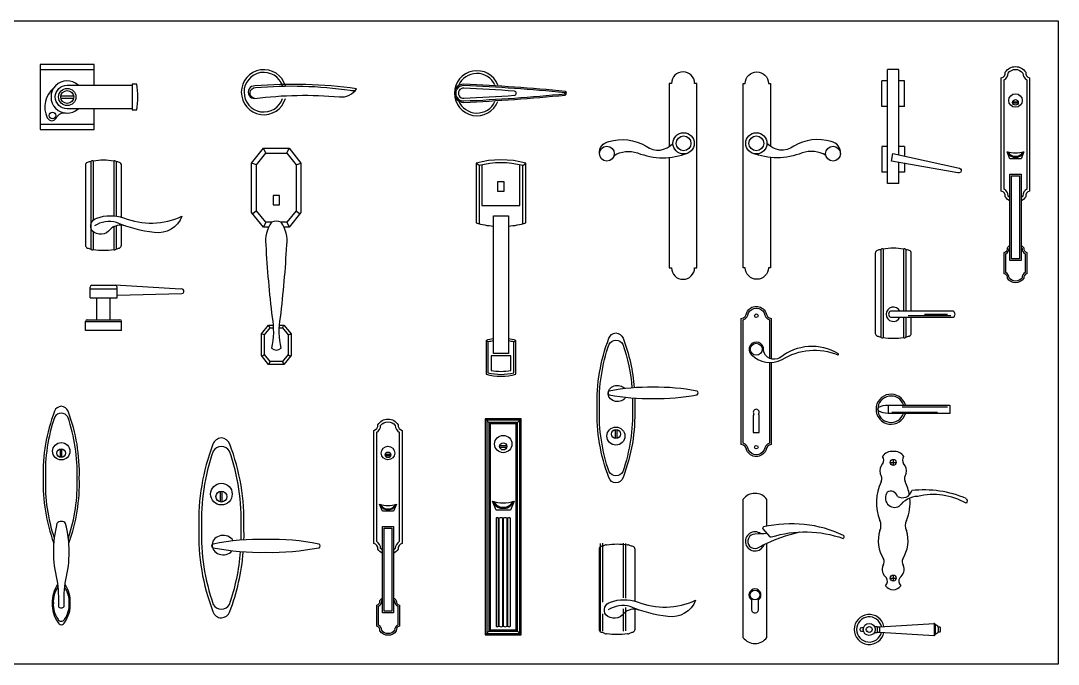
# Model space of a CAD drawing. Header units: millimetres. Extents: x -159355 to -156117, y -81321 to -80249.
# Drawn here: x -157845 to -156117, y -81321 to -80249 of the extents above; entities that cross this region are included whole.
import ezdxf

# ---------------------------------------------------------------- set-up
doc = ezdxf.new("R2010")
doc.units = ezdxf.units.MM
doc.header["$LTSCALE"] = 2
doc.header["$MEASUREMENT"] = 0
for name, color, linetype in [('1', 4, 'CONTINUOUS'), ('3', 3, 'CONTINUOUS'), ('7', 7, 'CONTINUOUS'), ('BH', 3, 'CONTINUOUS')]:
    doc.layers.add(name, color=color, linetype=linetype)
doc.layers.add('标注', color=7, linetype='CONTINUOUS', lineweight=25)

msp = doc.modelspace()

# ---------------------------------------------------------------- linework, layer by layer
at = {"layer": '1', "color": 0}
for centre in [(-156741, -80453.6), (-156619.9, -80453.6)]:
    msp.add_circle(centre, 12.3, dxfattribs=at)
at = {"layer": '3', "color": 0}
for p, q in [((-157722.7, -80331.4), (-157812.7, -80331.4)), ((-157778.4, -80374.6), (-157757.1, -80374.6)), ((-157778.4, -80378.2), (-157757.1, -80378.2)), ((-156192.8, -80384.4), (-156183.6, -80384.4)), ((-156192.8, -80386.3), (-156183.6, -80386.3)), ((-157812.7, -80421.4), (-157722.7, -80421.4)), ((-157436.8, -80470.1), (-157440.8, -80461.8)), ((-157402, -80470.1), (-157398.1, -80461.8)), ((-157728.3, -80483.9), (-157728.3, -80629.7)), ((-157724.3, -80483.3), (-157724.3, -80581.7)), ((-157690.3, -80483.3), (-157690.3, -80574.4)), ((-157686.3, -80483.9), (-157686.3, -80574.8)), ((-157452.3, -80489.4), (-157460.5, -80486.5)), ((-157386.6, -80489.4), (-157378.3, -80486.5)), ((-157081.7, -80490.6), (-157086.7, -80486.7)), ((-157008.7, -80490.6), (-157003.8, -80486.7)), ((-157452.3, -80565.8), (-157458.7, -80570.9)), ((-157386.6, -80565.8), (-157380.1, -80570.9)), ((-157690.3, -80592.6), (-157690.3, -80630.2)), ((-157686.3, -80590.9), (-157686.3, -80629.7)), ((-157436.8, -80585.1), (-157440.8, -80593.3)), ((-157402, -80585.1), (-157398.1, -80593.3)), ((-157724.3, -80601.1), (-157724.3, -80630.2)), ((-156412.7, -80630.5), (-156412.7, -80776.2)), ((-156408.7, -80629.9), (-156408.7, -80776.8)), ((-156374.7, -80629.9), (-156374.7, -80733.3)), ((-156370.7, -80630.5), (-156370.7, -80733.3)), ((-156340, -80738.3), (-156301.4, -80738.3)), ((-156374.7, -80743.3), (-156374.7, -80776.8)), ((-156370.7, -80743.3), (-156370.7, -80776.2)), ((-156367.1, -80740.4), (-156295.8, -80740.4)), ((-157439.2, -80772.8), (-157444.1, -80771.1)), ((-157429.9, -80761.2), (-157432.2, -80756.3)), ((-157409, -80761.2), (-157406.6, -80756.3)), ((-157399.7, -80772.8), (-157394.8, -80771.1)), ((-157066.8, -80784.5), (-157070.1, -80781.9)), ((-157023.7, -80784.5), (-157020.4, -80781.9)), ((-157439.2, -80805.5), (-157443, -80808.6)), ((-157399.7, -80805.5), (-157395.9, -80808.6)), ((-157429.9, -80817.1), (-157432.2, -80822)), ((-157409, -80817.1), (-157406.6, -80822)), ((-156377.2, -80892.7), (-156301.4, -80892.7)), ((-156393.9, -80901.2), (-156318, -80901.2)), ((-157063, -80920.9), (-157071.4, -80912.5)), ((-157019.8, -80920.9), (-157011.4, -80912.5)), ((-156854.9, -80930.4), (-156854.9, -80945.2)), ((-156852.4, -80930.4), (-156852.4, -80945.2)), ((-157778.8, -80976.9), (-157778.8, -80962.8)), ((-157776.4, -80976.9), (-157776.4, -80962.8)), ((-157047.3, -80957.2), (-157035.5, -80957.2)), ((-157047.3, -80959.6), (-157035.5, -80959.6)), ((-157238, -80971.6), (-157228.8, -80971.6)), ((-157238, -80973.5), (-157228.8, -80973.5)), ((-157512.4, -81051), (-157512.4, -81033.2)), ((-157509.4, -81051), (-157509.4, -81033.2)), ((-157049.2, -81258.1), (-157049.2, -81078.1)), ((-157048, -81258.1), (-157048, -81078.1)), ((-157042, -81258.1), (-157042, -81078.1)), ((-157040.8, -81258.1), (-157040.8, -81078.1)), ((-157034.8, -81258.1), (-157034.8, -81078.1)), ((-157033.6, -81258.1), (-157033.6, -81078.1)), ((-156879.9, -81120.1), (-156879.9, -81265.8)), ((-156875.9, -81119.5), (-156875.9, -81217.8)), ((-156841.9, -81119.5), (-156841.9, -81210.6)), ((-156837.9, -81120.1), (-156837.9, -81211)), ((-156875.9, -81237.2), (-156875.9, -81266.4)), ((-156841.9, -81228.8), (-156841.9, -81266.4)), ((-156837.9, -81227.1), (-156837.9, -81265.8)), ((-156323.9, -81253.6), (-156323.9, -81273.3)), ((-156321.8, -81255.6), (-156321.8, -81271.3)), ((-157063, -81264.1), (-157071.4, -81272.5)), ((-157019.8, -81264.1), (-157011.4, -81272.5)), ((-156316.8, -81259.4), (-156316.8, -81267.4))]:
    msp.add_line(p, q, dxfattribs=at)
for points in [[(-156197.6, -80544, -0.064662), (-156200.4, -80541.2, 0.264722), (-156207, -80529.9), (-156207, -80347.8, 0.264722), (-156200.4, -80336.5, -0.497676), (-156176, -80336.5, 0.264722), (-156169.3, -80347.8), (-156169.3, -80529.9, 0.264722), (-156176, -80541.2, -0.064662), (-156178.8, -80544, -0.064662)], [(-157455.2, -80378.9, -0.945007), (-157453.9, -80360.7, -0.058417), (-157296.2, -80365.2, 0.046954), (-157287.9, -80365.6, 0.046954)], [(-156939, -80370.9, 0.652166), (-156938.9, -80369.3, 0.013125), (-157106.9, -80357.3, 1.063666), (-157106.9, -80383, 0.013151), (-156938.5, -80371, 0.013151)], [(-156200.5, -80468, 0.199509), (-156191.7, -80475.1), (-156184.6, -80475.1, 0.199509), (-156175.9, -80468, 0.191451)], [(-157008.7, -80587.6), (-157008.7, -80490.6, 0.124404), (-157081.7, -80490.6), (-157081.7, -80587.6)], [(-156178.8, -80627, -0.04209), (-156177.3, -80628.7, 0.288007), (-156172, -80637.4), (-156172, -80668.9, 0.288007), (-156177.3, -80677.6, -0.512941), (-156198.7, -80677.6, 0.288007), (-156204, -80668.9), (-156204, -80637.4, 0.288007), (-156198.7, -80628.7, -0.032534), (-156197.6, -80627.4, -0.032534)], [(-156597.9, -80818.6), (-156597.9, -80952.9, 0.287193), (-156606.8, -80964.4, -0.599807), (-156632.9, -80964.4, 0.287193), (-156641.9, -80952.9), (-156641.9, -80747.5, 0.287193), (-156632.9, -80736.1, -0.599807), (-156606.8, -80736.1, 0.287193), (-156597.9, -80747.5), (-156597.9, -80811.6)], [(-157057.7, -80782.7, 0.026117), (-157066.8, -80784.5), (-157066.8, -80835.8, 0.122931), (-157023.7, -80835.8), (-157023.7, -80784.5, 0.026117), (-157032.8, -80782.7)], [(-156826.1, -80877.8, -0.014104), (-156826.2, -80894.4, -0.092167), (-156842.3, -81000.8, -0.58672), (-156865, -81000.8, -0.092167), (-156881.2, -80894.4, -0.092167), (-156865, -80788, -0.58672), (-156842.3, -80788, -0.063662), (-156827, -80861)], [(-157765.8, -81111, 0.089711), (-157751.2, -81011.5, 0.092167), (-157766.7, -80909.4, 0.58672), (-157788.5, -80909.4, 0.092167), (-157804, -81011.5, 0.089711), (-157789.3, -81111, 0.089711)], [(-157242.8, -81131.2, -0.064662), (-157245.6, -81128.4, 0.264722), (-157252.2, -81117.1), (-157252.2, -80935, 0.264722), (-157245.6, -80923.7, -0.497676), (-157221.2, -80923.7, 0.264722), (-157214.5, -80935), (-157214.5, -81117.1, 0.264722), (-157221.2, -81128.4, -0.064662), (-157224, -81131.2, -0.064662)], [(-157477.8, -81114.1, 0.014104), (-157477.9, -81094.2, 0.092167), (-157497.4, -80966.5, 0.58672), (-157524.5, -80966.5, 0.092167), (-157543.9, -81094.2, 0.092167), (-157524.5, -81221.8, 0.58672), (-157497.4, -81221.8, 0.063662), (-157478.9, -81134.2)], [(-157245.7, -81055.2, 0.199509), (-157236.9, -81062.3), (-157229.8, -81062.3, 0.199509), (-157221.1, -81055.2, 0.191451)], [(-157057.1, -81050.5, 0.199509), (-157045.9, -81059.5), (-157036.9, -81059.5, 0.199509), (-157025.7, -81050.5)], [(-157783.4, -81193.1, 0.164968), (-157790.8, -81219.6, 0.16909), (-157783, -81246.6, 0.58672), (-157772.1, -81246.6, 0.16909), (-157764.4, -81219.6, 0.164968), (-157771.8, -81193.1)], [(-157224, -81214.2, -0.04209), (-157222.5, -81215.9, 0.288007), (-157217.2, -81224.7), (-157217.2, -81256.1, 0.288007), (-157222.5, -81264.8, -0.512941), (-157243.9, -81264.8, 0.288007), (-157249.2, -81256.1), (-157249.2, -81224.7, 0.288007), (-157243.9, -81215.9, -0.032534), (-157242.8, -81214.6, -0.032534)]]:
    msp.add_lwpolyline(points, format="xyb", dxfattribs=at)
for points in [[(-157427.6, -80585.1), (-157436.8, -80585.1), (-157452.3, -80565.8), (-157452.3, -80489.4), (-157436.8, -80470.1), (-157402, -80470.1), (-157386.6, -80489.4), (-157386.6, -80565.8), (-157402, -80585.1), (-157411.2, -80585.1)], [(-157076.8, -80489.4), (-157076.8, -80556.9), (-157013.7, -80556.9), (-157013.7, -80489.4)], [(-157414.4, -80761.2), (-157409, -80761.2), (-157399.7, -80772.8), (-157399.7, -80805.5), (-157409, -80817.1), (-157429.9, -80817.1), (-157439.2, -80805.5), (-157439.2, -80772.8), (-157429.9, -80761.2), (-157424.4, -80761.2)]]:
    msp.add_lwpolyline(points, dxfattribs=at)
for points in [[(-156194.8, -80645.8), (-156194.8, -80507.6), (-156181.6, -80507.6), (-156181.6, -80645.8)], [(-157069, -81270.1), (-157013.8, -81270.1), (-157013.8, -80914.9), (-157069, -80914.9)], [(-157065.4, -81266.5), (-157017.4, -81266.5), (-157017.4, -80918.5), (-157065.4, -80918.5)], [(-157240, -81233.1), (-157240, -81094.9), (-157226.8, -81094.9), (-157226.8, -81233.1)]]:
    msp.add_lwpolyline(points, close=True, dxfattribs=at)
msp.add_lwpolyline([(-157028.7, -80807.7), (-157061.8, -80807.7), (-157061.8, -80831.8, 0.099649), (-157028.7, -80831.8), (-157028.7, -80807.7)], format="xyb", close=True, dxfattribs=at)
for centre, radius in [((-157767.7, -80376.4), 14.4), ((-157767.7, -80376.4), 10.8), ((-156188.2, -80385.3), 4.71), ((-156619.9, -80796.7), 10), ((-156853.7, -80937.8), 7.5), ((-157777.6, -80969.8), 7.2), ((-157041.4, -80958.4), 6), ((-157233.4, -80972.5), 4.71), ((-157510.9, -81042.1), 9), ((-156622.1, -81205.9), 8)]:
    msp.add_circle(centre, radius, dxfattribs=at)
for centre, radius, start, end in [((-157440.2, -80368.4), 33, 18.6355, 341.5295), ((-157085.3, -80370.1), 33, 24.7837, 157.1458), ((-157085.3, -80370.1), 33, 202.5379, 335.1631), ((-156395.5, -80896.5), 22, 18.6355, 341.5295), ((-156431.8, -81263.4), 21, 12.9468, 347.0532)]:
    msp.add_arc(centre, radius, start, end, dxfattribs=at)
at = {"layer": '7', "color": 0}
for p, q in [((-157812.7, -80322.4), (-157812.7, -80430.4)), ((-157722.7, -80322.4), (-157812.7, -80322.4)), ((-157722.7, -80356.6), (-157722.7, -80322.4)), ((-156382.5, -80330.6), (-156401.5, -80330.6)), ((-156401.5, -80520.6), (-156401.5, -80330.6)), ((-156382.5, -80472.6), (-156382.5, -80330.6)), ((-156411, -80392.4), (-156411, -80349.6)), ((-156401.5, -80349.6), (-156411, -80349.6)), ((-156373, -80349.6), (-156382.5, -80349.6)), ((-156373, -80392.4), (-156373, -80349.6)), ((-156401.5, -80392.4), (-156411, -80392.4)), ((-156373, -80392.4), (-156382.5, -80392.4)), ((-157722.7, -80430.4), (-157722.7, -80396.2)), ((-157812.7, -80430.4), (-157722.7, -80430.4)), ((-156411, -80458.9), (-156411, -80501.6)), ((-156401.5, -80458.9), (-156411, -80458.9)), ((-156373, -80458.9), (-156382.5, -80458.9)), ((-156373, -80458.9), (-156373, -80473.9)), ((-156382.5, -80520.6), (-156382.5, -80485.2)), ((-156373, -80486.3), (-156373, -80501.6)), ((-156401.5, -80501.6), (-156411, -80501.6)), ((-156373, -80501.6), (-156382.5, -80501.6)), ((-156382.5, -80520.6), (-156401.5, -80520.6)), ((-157432, -80593.3), (-157435.9, -80593.3)), ((-157403, -80593.3), (-157406.9, -80593.3)), ((-157409.6, -80822), (-157429.3, -80822)), ((-156400.5, -80889.5), (-156400.5, -80903.5)), ((-156391.9, -80980.1), (-156391.9, -80990.1)), ((-156396.9, -80985.1), (-156386.9, -80985.1)), ((-157053.4, -81078.1), (-157053.4, -81078.1)), ((-156396.9, -81177.8), (-156386.9, -81177.8)), ((-156391.9, -81172.8), (-156391.9, -81182.8)), ((-156414.8, -81258.9), (-156323.9, -81253.6)), ((-156444.8, -81266.4), (-156441.3, -81266.4)), ((-156423.1, -81258.4), (-156418.8, -81258.4)), ((-156423.1, -81268.4), (-156418.8, -81268.4)), ((-156418.8, -81258.4), (-156418.8, -81268.4)), ((-156418.8, -81258.9), (-156414.8, -81258.9)), ((-156418.8, -81267.9), (-156414.8, -81267.9)), ((-156414.8, -81258.9), (-156414.8, -81267.9)), ((-156414.8, -81267.9), (-156323.9, -81273.3))]:
    msp.add_line(p, q, dxfattribs=at)
at = {"layer": '7', "color": 0, "ltscale": 2}
for p, q in [((-157729.7, -80711), (-157729.7, -80693)), ((-157729.7, -80696), (-157684.7, -80696)), ((-157729.7, -80696), (-157684.7, -80696)), ((-157726.7, -80690), (-157687.7, -80690)), ((-157578.9, -80696.5), (-157687.7, -80690)), ((-157684.7, -80711), (-157684.7, -80693)), ((-157684.7, -80706.5), (-157576.8, -80703.9)), ((-157729.7, -80711), (-157684.7, -80711)), ((-157718.5, -80747.5), (-157718.5, -80711)), ((-157696, -80747.5), (-157696, -80711)), ((-157737.2, -80765.5), (-157737.2, -80750.5)), ((-157734.2, -80747.5), (-157680.2, -80747.5)), ((-157677.2, -80765.5), (-157677.2, -80750.5)), ((-157677.2, -80765.5), (-157737.2, -80765.5))]:
    msp.add_line(p, q, dxfattribs=at)
at = {"layer": '7', "color": 0}
for points in [[(-156764.9, -80477.2), (-156764.9, -80660.9), (-156761.1, -80660.9, 1), (-156722.7, -80660.9), (-156718.8, -80660.9), (-156718.8, -80353.7), (-156722.7, -80353.7, 1), (-156761.1, -80353.7), (-156764.9, -80353.7), (-156764.9, -80459.1)], [(-156596, -80477.2), (-156596, -80660.9), (-156599.8, -80660.9, -1), (-156638.2, -80660.9), (-156642, -80660.9), (-156642, -80353.7), (-156638.2, -80353.7, -1), (-156599.8, -80353.7), (-156596, -80353.7), (-156596, -80459.1)], [(-156197.6, -80549.6, -0.131495), (-156205.2, -80542.5, 0.389378), (-156211.8, -80533.1), (-156211.8, -80344.6, 0.389378), (-156205.2, -80335.2, -0.555556), (-156171.2, -80335.2, 0.389378), (-156164.6, -80344.6), (-156164.6, -80533.1, 0.389378), (-156171.2, -80542.5, -0.131495), (-156178.8, -80549.6, -0.131495)], [(-157659.7, -80396.2), (-157767.7, -80396.2, -1), (-157767.7, -80356.6), (-157659.7, -80356.6)], [(-156938.3, -80373.1, 0.723176), (-156938.3, -80367.1, 0.013149), (-157106.8, -80355.1, 1.062275), (-157106.8, -80385.3, 0.013149), (-156938.3, -80373.3)], [(-157789.9, -80361, 0.341062), (-157801, -80411, 0.635451), (-157785.6, -80411, -0.381415), (-157767.7, -80403.4)], [(-156881.1, -80470.8, -0.396105), (-156865.6, -80450.7, -0.214161), (-156803.5, -80458.4, 0.388758), (-156758.7, -80453.6, 0.262611)], [(-156479.8, -80470.8, 0.396105), (-156495.3, -80450.7, 0.214161), (-156557.4, -80458.4, -0.388758), (-156602.2, -80453.6, -0.262611)], [(-156856.9, -80473.7, -0.222842), (-156817.6, -80469.5, 0.190871), (-156734.3, -80469.9)], [(-156504, -80473.7, 0.222842), (-156543.3, -80469.5, -0.190871), (-156626.6, -80469.9)], [(-156202.3, -80467.5, 0.224409), (-156191.9, -80476.5), (-156184.4, -80476.5, 0.224409), (-156174.1, -80467.5, 0.224409)], [(-157677.3, -80576.7), (-157677.3, -80490.3, 0.317837), (-157680.7, -80485.5, 0.020494), (-157686.3, -80483.9, 0.498427), (-157690.3, -80483.3, 0.087848), (-157724.3, -80483.3, 0.497981), (-157728.3, -80483.9, 0.020494), (-157734, -80485.5, 0.317837), (-157737.3, -80490.3), (-157737.3, -80623.3, 0.317837), (-157734, -80628, 0.020494), (-157728.3, -80629.7, 0.497981), (-157724.3, -80630.2, 0.087848), (-157690.3, -80630.2, 0.498427), (-157686.3, -80629.7, 0.020494), (-157680.7, -80628, 0.317837), (-157677.3, -80623.3), (-157677.3, -80589.9)], [(-157032.8, -80591.5, 0.048007), (-157003.8, -80586.3), (-157003.8, -80486.7, 0.13725), (-157086.7, -80486.7), (-157086.7, -80586.3, 0.048007), (-157057.7, -80591.5, 0.048007)], [(-157671.1, -80591.3, 0.295184), (-157695.8, -80596.8, -0.4517), (-157726.1, -80599.6, -0.511556), (-157718.1, -80578, -0.169061), (-157673.9, -80577.8, 0.203923), (-157576.5, -80575, -0.351886), (-157622.7, -80602.2, -0.07865), (-157685.4, -80585.4, 0.206613), (-157722.3, -80591.1)], [(-156361.7, -80733.3), (-156361.7, -80636.8, 0.317837), (-156365.1, -80632.1, 0.020494), (-156370.7, -80630.5, 0.498427), (-156374.7, -80629.9, 0.087848), (-156408.7, -80629.9, 0.497981), (-156412.7, -80630.5, 0.020494), (-156418.4, -80632.1, 0.317837), (-156421.7, -80636.8), (-156421.7, -80769.9, 0.317837), (-156418.4, -80774.6, 0.020494), (-156412.7, -80776.2, 0.497981), (-156408.7, -80776.8, 0.087848), (-156374.7, -80776.8, 0.498427), (-156370.7, -80776.2, 0.020494), (-156365.1, -80774.6, 0.317837), (-156361.7, -80769.9), (-156361.7, -80743.3)], [(-156178.8, -80623.3, -0.099604), (-156174.5, -80627.9, 0.389378), (-156169.2, -80635.5), (-156169.2, -80670.8, 0.389378), (-156174.5, -80678.4, -0.555556), (-156201.6, -80678.4, 0.389378), (-156206.9, -80670.8), (-156206.9, -80635.5, 0.389378), (-156201.6, -80627.9, -0.092757), (-156197.6, -80623.6, -0.092757)], [(-156594.9, -80818.6), (-156594.9, -80955.2, 0.353285), (-156603.9, -80965.2, -0.625), (-156635.9, -80965.2, 0.353285), (-156644.9, -80955.2), (-156644.9, -80745.2, 0.353285), (-156635.9, -80735.2, -0.625), (-156603.9, -80735.2, 0.353285), (-156594.9, -80745.2), (-156594.9, -80812.7)], [(-156822.3, -80878.1, -0.013693), (-156822.4, -80894.4, -0.099775), (-156841.9, -81010.5, -0.297691), (-156853.7, -81019.4, -0.297691), (-156865.4, -81010.5, -0.099775), (-156884.9, -80894.4, -0.099775), (-156865.4, -80778.2, -0.297691), (-156853.7, -80769.4, -0.297691), (-156841.9, -80778.2, -0.071351), (-156823.2, -80860.8, -0.071351)], [(-157057.7, -80779.4, 0.034432), (-157070.1, -80781.9), (-157070.1, -80838.3, 0.13725), (-157020.4, -80838.3), (-157020.4, -80781.9, 0.034432), (-157032.8, -80779.4)], [(-156628.4, -80805.1, 0.330122), (-156576.9, -80813.9, -0.244568), (-156484, -80806.1, 0.815907), (-156483.2, -80804.1, 0.312574), (-156580.5, -80810.7, -0.524465), (-156608, -80798.5)], [(-157765, -81119.5, 0.09641), (-157747.6, -81011.5, 0.099775), (-157766.3, -80900, 0.297691), (-157777.6, -80891.5, 0.297691), (-157788.9, -80900, 0.099775), (-157807.6, -81011.5, 0.09641), (-157790.2, -81119.5, 0.09641)], [(-156417.5, -80896.6, -0.261333), (-156415.7, -80893.3, -0.139291), (-156400.5, -80889.5), (-156297.5, -80889.5), (-156297.5, -80903.5), (-156400.5, -80903.5, -0.139291), (-156415.7, -80899.7, -0.261333), (-156417.5, -80896.4)], [(-157242.8, -81136.8, -0.131495), (-157250.3, -81129.7, 0.389378), (-157256.9, -81120.3), (-157256.9, -80931.8, 0.389378), (-157250.3, -80922.4, -0.555556), (-157216.4, -80922.4, 0.389378), (-157209.8, -80931.8), (-157209.8, -81120.3, 0.389378), (-157216.4, -81129.7, -0.131495), (-157224, -81136.8, -0.131495)], [(-157473.3, -81113.8, 0.013693), (-157473.4, -81094.2, 0.099775), (-157496.9, -80954.8, 0.297691), (-157510.9, -80944.2, 0.297691), (-157525, -80954.8, 0.099775), (-157548.4, -81094.2, 0.099775), (-157525, -81233.6, 0.297691), (-157510.9, -81244.2, 0.297691), (-157496.9, -81233.6, 0.071351), (-157474.4, -81134.5, 0.071351)], [(-157059.4, -81049.8, 0.224409), (-157046.2, -81061.3), (-157036.6, -81061.3, 0.224409), (-157023.4, -81049.8)], [(-156602.1, -81091.5), (-156602.1, -81046.7, 0.5), (-156642.1, -81046.7), (-156642.1, -81276.7, 0.5), (-156602.1, -81276.7), (-156602.1, -81119.7)], [(-157247.5, -81054.7, 0.224409), (-157237.1, -81063.8), (-157229.6, -81063.8, 0.224409), (-157219.2, -81054.7, 0.224409)], [(-156601.7, -81103.8, 0.022744), (-156622.1, -81104.7, 1.163667), (-156618.6, -81128.1, 0.04919), (-156609.4, -81123.2, -0.063418), (-156547.2, -81101)], [(-156821.8, -81216.4), (-156821.8, -81130, 0.317837), (-156825.1, -81125.3, 0.020494), (-156830.8, -81123.6, 0.498427), (-156834.8, -81123, 0.087848), (-156868.8, -81123, 0.497981), (-156872.8, -81123.6, 0.020494), (-156878.4, -81125.3, 0.317837), (-156881.8, -81130), (-156881.8, -81263, 0.317837), (-156878.4, -81267.7, 0.020494), (-156872.8, -81269.4, 0.497981), (-156868.8, -81270, 0.087848), (-156834.8, -81270, 0.498427), (-156830.8, -81269.4, 0.020494), (-156825.1, -81267.7, 0.317837), (-156821.8, -81263), (-156821.8, -81229.6)], [(-157783.9, -81188.7, 0.164498), (-157792.6, -81219.6, 0.170375), (-157783.2, -81251.3, 0.297691), (-157777.6, -81255.6, 0.297691), (-157771.9, -81251.3, 0.170375), (-157762.6, -81219.6, 0.164498), (-157771.3, -81188.7)], [(-157224, -81210.6, -0.099604), (-157219.6, -81215.2, 0.389378), (-157214.4, -81222.7), (-157214.4, -81258.1, 0.389378), (-157219.6, -81265.6, -0.555556), (-157246.8, -81265.6, 0.389378), (-157252.1, -81258.1), (-157252.1, -81222.7, 0.389378), (-157246.8, -81215.2, -0.092757), (-157242.8, -81210.8, -0.092757)], [(-156815.6, -81231, 0.295184), (-156840.2, -81236.5, -0.4517), (-156870.6, -81239.3, -0.511556), (-156862.5, -81217.7, -0.169061), (-156818.4, -81217.5, 0.203923), (-156721, -81214.7, -0.351886), (-156767.1, -81241.9, -0.07865), (-156829.8, -81225.1, 0.206613), (-156866.8, -81230.9)], [(-156321.8, -81271.4, 0.178124), (-156316.8, -81267.4), (-156313.8, -81267.4, 0.194142), (-156313.8, -81259.4), (-156316.8, -81259.4, 0.178124), (-156321.8, -81255.4)]]:
    msp.add_lwpolyline(points, format="xyb", dxfattribs=at)
for points in [[(-157659.7, -80398), (-157651.7, -80398, 0.067987), (-157651.7, -80354.8), (-157659.7, -80354.8)], [(-157455.2, -80378.9, -0.055454), (-157314, -80376.3, 0.277934), (-157285.7, -80362.6, 0.053614), (-157455.2, -80357.9, 1.03945)], [(-157107.2, -80378.5, 0.006602), (-157022.7, -80373.6, 0.834391), (-157022.7, -80366.7, 0.006602), (-157107.2, -80361.8, 1.067994)], [(-156284, -80502.7), (-156394.5, -80483.1), (-156392.7, -80470.3), (-156281.5, -80495, -1.049176)], [(-156202.3, -80467.5, 0.150348), (-156174.1, -80467.5), (-156178.8, -80479.4), (-156197.6, -80479.4)], [(-157427.6, -80585.1, 0.184781), (-157436.9, -80622.9, 0.016162), (-157426.5, -80743.5, -0.105166), (-157427.6, -80795, 0.368411), (-157411.2, -80795, -0.105166), (-157412.4, -80743.5, 0.016162), (-157401.9, -80622.9, 0.184781), (-157411.2, -80585.1, 0.228436)], [(-156398.8, -80741.6, 0.279967), (-156396.1, -80743.3), (-156291.7, -80743.3, 0.565718), (-156291.7, -80733.3), (-156396.1, -80733.3, 0.279967), (-156398.8, -80735, 0.210319)], [(-156791.8, -80860, 0.054869), (-156865.1, -80866.4, 0.575475), (-156865.1, -80872.4, 0.054869), (-156791.8, -80878.7, 0.054869), (-156718.5, -80872.4, 0.575475), (-156718.5, -80866.4, 0.054869)], [(-156624.9, -80935.2), (-156614.9, -80935.2), (-156614.9, -80906.7, 0.072077), (-156616.4, -80905.2, 2.43667), (-156623.4, -80905.2, 0.072077), (-156624.9, -80906.7)], [(-157059.4, -81049.8, 0.150348), (-157023.4, -81049.8), (-157029.4, -81064.9), (-157053.4, -81064.9)], [(-157247.5, -81054.7, 0.150348), (-157219.2, -81054.7), (-157224, -81066.6), (-157242.8, -81066.6)], [(-157782.4, -81225, 0.5), (-157772.8, -81225, -0.045974), (-157770.2, -81180.8, 0.125912), (-157770.4, -81087, 0.5), (-157784.8, -81087, 0.125912), (-157784.9, -81180.8, -0.045974)], [(-157053.4, -81078.1), (-157053.4, -81258.1, 0.36864), (-157049.2, -81258.1), (-157048, -81258.1, 0.256702), (-157042, -81258.1), (-157040.8, -81258.1, 0.256702), (-157034.8, -81258.1), (-157033.6, -81258.1, 0.36864), (-157029.4, -81258.1), (-157029.4, -81078.1, 0.36864), (-157033.6, -81078.1), (-157034.8, -81078.1, 0.256702), (-157040.8, -81078.1), (-157042, -81078.1, 0.256702), (-157048, -81078.1), (-157049.2, -81078.1, 0.36864)], [(-156474.4, -81106.9, 0.169516), (-156607.8, -81092.7, 0.570247), (-156608.9, -81096), (-156598, -81108.5, 0.291097), (-156594.9, -81109.3, -0.161182), (-156475.4, -81111.7, 0.572691)], [(-157436.7, -81135.4, -0.054869), (-157524.7, -81127.8, -0.575475), (-157524.7, -81120.6, -0.054869), (-157436.7, -81112.9, -0.054869), (-157348.8, -81120.6, -0.575475), (-157348.8, -81127.8, -0.054869)], [(-156628.1, -81230.9, 1), (-156616.1, -81228.8), (-156616.1, -81213.9, 3), (-156628.1, -81213.9)]]:
    msp.add_lwpolyline(points, format="xyb", close=True, dxfattribs=at)
for points in [[(-157432, -80593.3), (-157440.8, -80593.3), (-157460.5, -80568.7), (-157460.5, -80486.5), (-157440.8, -80461.8), (-157398.1, -80461.8), (-157378.3, -80486.5), (-157378.3, -80568.7), (-157398.1, -80593.3), (-157406.9, -80593.3)], [(-157414.1, -80756.3), (-157406.6, -80756.3), (-157394.8, -80771.1), (-157394.8, -80807.3), (-157406.6, -80822), (-157432.2, -80822), (-157444.1, -80807.3), (-157444.1, -80771.1), (-157432.2, -80756.3), (-157424.8, -80756.3)], [(-156602.1, -81103.8), (-156602.1, -81103.8)], [(-156444.8, -81260.4), (-156441.3, -81260.4)]]:
    msp.add_lwpolyline(points, dxfattribs=at)
for points in [[(-156197.6, -80648.7), (-156197.6, -80504.8), (-156178.8, -80504.8), (-156178.8, -80648.7)], [(-157050.7, -80533.1), (-157039.8, -80533.1), (-157039.8, -80517.5), (-157050.7, -80517.5)], [(-157424.8, -80556.2), (-157414, -80556.2), (-157414, -80540.7), (-157424.8, -80540.7)], [(-157057.7, -80803.7), (-157057.7, -80574.5), (-157032.8, -80574.5), (-157032.8, -80803.7)], [(-157071.4, -81272.5), (-157011.4, -81272.5), (-157011.4, -80912.5), (-157071.4, -80912.5)], [(-157063, -81264.1), (-157019.8, -81264.1), (-157019.8, -80920.9), (-157063, -80920.9)], [(-157242.8, -81235.9), (-157242.8, -81092), (-157224, -81092), (-157224, -81235.9)]]:
    msp.add_lwpolyline(points, close=True, dxfattribs=at)
for centre, radius in [((-156188.2, -80382.3), 11.3), ((-157792.1, -80407.3), 5.4), ((-156741, -80453.6), 17.7), ((-156619.9, -80453.6), 17.7), ((-156868.8, -80470.8), 12.3), ((-156492.1, -80470.8), 12.3), ((-156619.9, -80740.8), 3), ((-156853.7, -80941.3), 15), ((-157041.4, -80954.5), 14.4), ((-157777.6, -80966.5), 14.4), ((-157233.4, -80969.5), 11.3), ((-156619.9, -80959.7), 3), ((-156391.9, -80985.1), 5), ((-157510.9, -81037.9), 18), ((-156391.9, -81177.8), 5), ((-156431.8, -81263.4), 10), ((-156431.8, -81263.4), 5)]:
    msp.add_circle(centre, radius, dxfattribs=at)
for centre, radius, start, end in [((-157440.2, -80368.4), 37.5, 16.3319, 343.8115), ((-157085.3, -80370.1), 37.5, 21.2673, 338.6954), ((-157767.7, -80376.4), 27, 47.1666, 312.8334), ((-156391.7, -80738.3), 12, 24.6243, 335.3757), ((-156619.9, -80796.7), 12, 351.4991, 224.745), ((-156395.5, -80896.5), 25, 16.3319, 343.8115), ((-156394.7, -80984.7), 17.7, 81.0244, 146.9376), ((-156419.4, -80981.2), 11.7, 328.8191, 31.7727), ((-156409.5, -80975), 0, 317.524, 270), ((-156389.2, -80984.7), 17.7, 33.0624, 98.9756), ((-156364.5, -80981.2), 11.7, 148.2273, 211.1809), ((-156374.4, -80975), 0, 270, 222.476), ((-156396.9, -80999.2), 17.4, 136.2271, 195.3398), ((-156387, -80999.2), 17.4, 344.6602, 43.7729), ((-156424.3, -81012), 13.4, 336.9745, 37.7342), ((-156359.6, -81012), 13.4, 142.2658, 203.0255), ((-156342.7, -81051.9), 77.3, 153.4548, 202.639), ((-156376.4, -81028), 16, 238.5987, 344.8726), ((-156441.1, -81051.9), 77.3, 9.432, 26.5452), ((-156340, -81205.9), 175, 66.4418, 96.8534), ((-156389.2, -81044.4), 15.7, 142.4622, 298.4882), ((-156395.9, -81041.7), 8.99, 62.9931, 130.3862), ((-156398.3, -81046.5), 14.4, 19.349, 63.0615), ((-156348.7, -81082.7), 41.1, 93.3526, 143.4176), ((-156441.1, -81051.9), 77.3, 337.361, 5.3464), ((-156325.2, -81150.1), 111.5, 60.3851, 103.4423), ((-156273.1, -81049.4), 4.92, 308.8026, 51.1974), ((-156433, -81090.3), 20.8, 336.3238, 24.6563), ((-156350.9, -81090.3), 20.8, 155.3437, 203.6762), ((-156622.1, -81116.7), 16, 52.2931, 340.4064), ((-156360.8, -81115.8), 55.9, 162.1039, 212.6526), ((-156423.1, -81115.8), 55.9, 327.3474, 17.8961), ((-156416.2, -81150.4), 9.5, 323.3746, 28.166), ((-156367.7, -81150.4), 9.5, 151.834, 216.6254), ((-156393, -81163.3), 17.2, 155.3699, 234.401), ((-156390.9, -81163.3), 17.2, 305.599, 24.6301), ((-156412.4, -81182.9), 11, 315.91, 31.3139), ((-156371.5, -81182.9), 11, 148.6861, 224.09), ((-156391.9, -81182), 15.2, 214.3517, 325.6483), ((-156431.8, -81263.4), 25, 11.4058, 348.5942), ((-156323.8, -81255.6), 2, 0, 93.3845), ((-156444.5, -81263.5), 2.98, 95.7303, 264.2697), ((-156323.8, -81271.3), 2, 266.6155, 0)]:
    msp.add_arc(centre, radius, start, end, dxfattribs=at)
at = {"layer": '7', "color": 0, "ltscale": 2}
for centre, radius, start, end in [((-157726.7, -80693), 3, 90, 180), ((-157687.7, -80693), 3, 0, 90), ((-157577.2, -80700), 3.89, 276.3363, 114.9806), ((-157734.2, -80750.5), 3, 90, 180), ((-157680.2, -80750.5), 3, 0, 90)]:
    msp.add_arc(centre, radius, start, end, dxfattribs=at)
at = {"layer": '7', "color": 0, "extrusion": (0, 0, -1)}
msp.add_ellipse((-156851.2, -80870.4), major_axis=(-15.4, 0), ratio=0.877543, start_param=3.620681, end_param=8.776695, dxfattribs=at)
at = {"layer": '7', "color": 0}
msp.add_ellipse((-157508, -81122.9), major_axis=(-18.5, 0), ratio=0.877543, start_param=3.620681, end_param=8.776695, dxfattribs=at)
at = {"layer": 'BH', "color": 0, "ltscale": 2}
for p, q in [((-157729.7, -80696), (-157684.7, -80696)), ((-157737.2, -80750.5), (-157677.2, -80750.5))]:
    msp.add_line(p, q, dxfattribs=at)
at = {"layer": '标注', "color": 7}
msp.add_lwpolyline([(-159355, -80249.4), (-156116.9, -80249.4), (-156116.9, -81321.4), (-159355, -81321.4)], close=True, dxfattribs=at)

doc.saveas('drawing.dxf')
